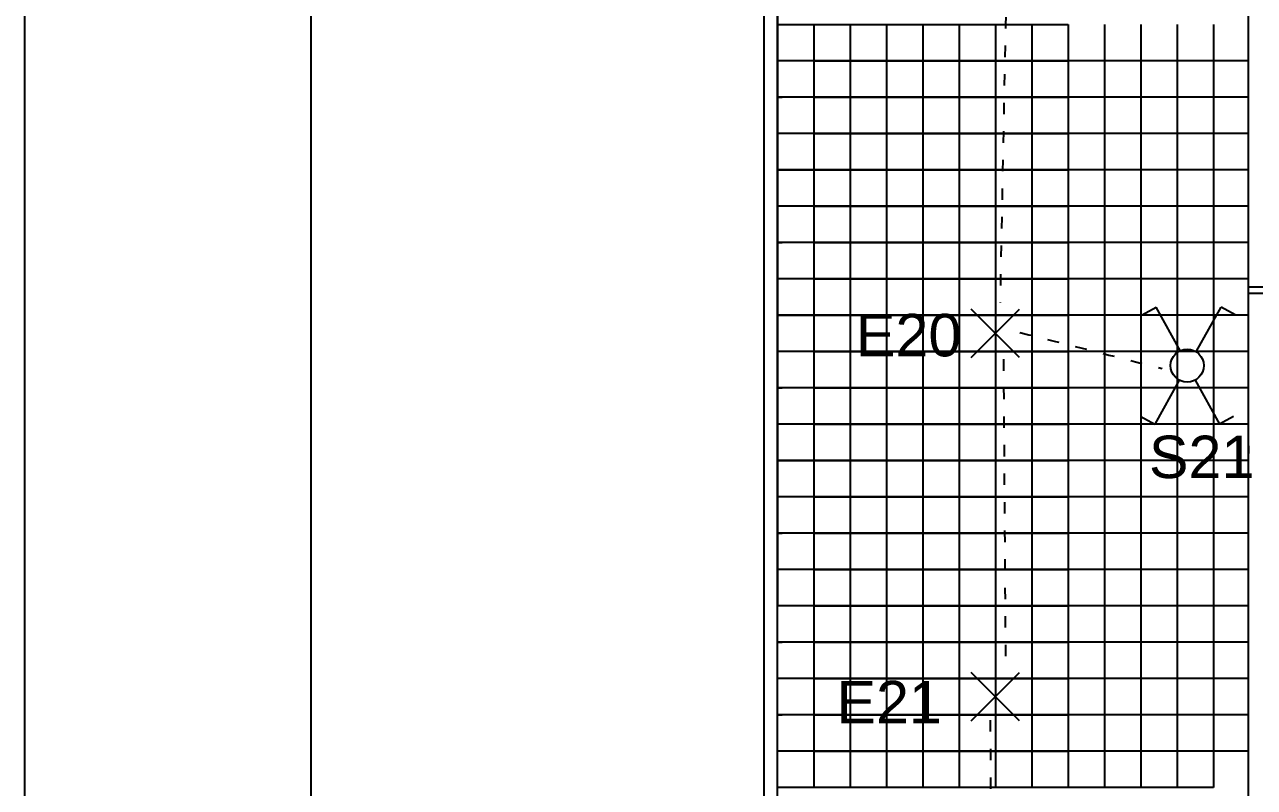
# Model space of a CAD drawing. Header units: millimetres. Extents: x 2377 to 4712, y -254 to 3188.
# Drawn here: x 4288.9 to 4353.5, y 1804.8 to 1844.9 of the extents above; entities that cross this region are included whole.
import ezdxf

# ---------------------------------------------------------------- set-up
doc = ezdxf.new("R2010")
doc.units = ezdxf.units.MM
doc.linetypes.add('ACAD_ISO03W100', pattern=[30, 12, -18])
doc.layers.add('C1', color=10, linetype='Continuous')
doc.styles.get("Standard").update_dxf_attribs({"font": 'arial.ttf'})

msp = doc.modelspace()

# ---------------------------------------------------------------- linework, layer by layer
for p, q in [((4288.87, 1974.708), (4288.87, 1677.708)), ((4303.92, 1697.708), (4303.92, 1959.708)), ((4328.431, 1773.972), (4328.431, 1905.96)), ((4327.735, 1773.972), (4327.735, 1886.878)), ((4328.431, 1773.972), (4328.431, 1886.878)), ((4328.431, 1860.162), (4328.431, 1814.363)), ((4328.431, 1852.528), (4328.431, 1844.895)), ((4353.166, 1851.464), (4353.166, 1830.791)), ((4328.431, 1844.895), (4328.431, 1829.629)), ((4328.431, 1844.895), (4330.339, 1844.895)), ((4330.339, 1844.895), (4330.339, 1842.987)), ((4330.339, 1844.895), (4332.247, 1844.895)), ((4332.247, 1844.895), (4332.247, 1842.987)), ((4332.247, 1844.895), (4334.155, 1844.895)), ((4334.155, 1844.895), (4334.155, 1842.987)), ((4334.155, 1844.895), (4336.064, 1844.895)), ((4336.064, 1844.895), (4336.064, 1842.987)), ((4336.064, 1844.895), (4337.972, 1844.895)), ((4337.972, 1844.895), (4337.972, 1842.987)), ((4337.972, 1844.895), (4339.88, 1844.895)), ((4339.88, 1844.895), (4339.88, 1842.987)), ((4339.88, 1844.895), (4341.789, 1844.895)), ((4341.789, 1844.895), (4341.789, 1842.987)), ((4341.789, 1844.895), (4343.697, 1844.895)), ((4343.697, 1844.895), (4343.697, 1842.987)), ((4345.605, 1844.895), (4345.605, 1842.987)), ((4347.513, 1844.895), (4347.513, 1842.987)), ((4349.422, 1844.895), (4349.422, 1842.987)), ((4351.33, 1844.895), (4351.33, 1842.987)), ((4330.339, 1842.987), (4328.431, 1842.987)), ((4328.431, 1842.987), (4328.431, 1841.079)), ((4332.247, 1842.987), (4330.339, 1842.987)), ((4330.339, 1842.987), (4330.339, 1841.079)), ((4330.339, 1842.987), (4332.247, 1842.987)), ((4334.155, 1842.987), (4332.247, 1842.987)), ((4332.247, 1842.987), (4332.247, 1841.079)), ((4332.247, 1842.987), (4334.155, 1842.987)), ((4336.064, 1842.987), (4334.155, 1842.987)), ((4334.155, 1842.987), (4334.155, 1841.079)), ((4334.155, 1842.987), (4336.064, 1842.987)), ((4337.972, 1842.987), (4336.064, 1842.987)), ((4336.064, 1842.987), (4336.064, 1841.079)), ((4336.064, 1842.987), (4337.972, 1842.987)), ((4339.88, 1842.987), (4337.972, 1842.987)), ((4337.972, 1842.987), (4337.972, 1841.079)), ((4337.972, 1842.987), (4339.88, 1842.987)), ((4341.789, 1842.987), (4339.88, 1842.987)), ((4339.88, 1842.987), (4339.88, 1841.079)), ((4339.88, 1842.987), (4341.789, 1842.987)), ((4343.697, 1842.987), (4341.789, 1842.987)), ((4341.789, 1842.987), (4341.789, 1841.079)), ((4341.789, 1842.987), (4343.697, 1842.987)), ((4345.605, 1842.987), (4343.697, 1842.987)), ((4343.697, 1842.987), (4343.697, 1841.079)), ((4347.513, 1842.987), (4345.605, 1842.987)), ((4345.605, 1842.987), (4345.605, 1841.079)), ((4349.422, 1842.987), (4347.513, 1842.987)), ((4347.513, 1842.987), (4347.513, 1841.079)), ((4351.33, 1842.987), (4349.422, 1842.987)), ((4349.422, 1842.987), (4349.422, 1841.079)), ((4353.178, 1842.987), (4351.33, 1842.987)), ((4351.33, 1842.987), (4351.33, 1841.079)), ((4328.431, 1841.079), (4328.431, 1842.031)), ((4328.431, 1841.079), (4328.674, 1841.079)), ((4330.339, 1841.079), (4328.431, 1841.079)), ((4328.431, 1841.079), (4328.431, 1839.171)), ((4328.431, 1841.079), (4328.431, 1837.262)), ((4332.247, 1841.079), (4330.339, 1841.079)), ((4330.339, 1841.079), (4330.339, 1839.171)), ((4330.339, 1841.079), (4332.247, 1841.079)), ((4334.155, 1841.079), (4332.247, 1841.079)), ((4332.247, 1841.079), (4332.247, 1839.171)), ((4332.247, 1841.079), (4334.155, 1841.079)), ((4336.064, 1841.079), (4334.155, 1841.079)), ((4334.155, 1841.079), (4334.155, 1839.171)), ((4334.155, 1841.079), (4336.064, 1841.079)), ((4337.972, 1841.079), (4336.064, 1841.079)), ((4336.064, 1841.079), (4336.064, 1839.171)), ((4336.064, 1841.079), (4337.972, 1841.079)), ((4339.88, 1841.079), (4337.972, 1841.079)), ((4337.972, 1841.079), (4337.972, 1839.171)), ((4337.972, 1841.079), (4339.88, 1841.079)), ((4341.789, 1841.079), (4339.88, 1841.079)), ((4339.88, 1841.079), (4339.88, 1839.171)), ((4339.88, 1841.079), (4341.789, 1841.079)), ((4343.697, 1841.079), (4341.789, 1841.079)), ((4341.789, 1841.079), (4341.789, 1839.171)), ((4341.789, 1841.079), (4343.697, 1841.079)), ((4345.605, 1841.079), (4343.697, 1841.079)), ((4343.697, 1841.079), (4343.697, 1839.171)), ((4347.513, 1841.079), (4345.605, 1841.079)), ((4345.605, 1841.079), (4345.605, 1839.171)), ((4349.422, 1841.079), (4347.513, 1841.079)), ((4347.513, 1841.079), (4347.513, 1839.171)), ((4351.33, 1841.079), (4349.422, 1841.079)), ((4349.422, 1841.079), (4349.422, 1839.171)), ((4353.178, 1841.079), (4351.33, 1841.079)), ((4351.33, 1841.079), (4351.33, 1839.171)), ((4330.339, 1839.171), (4328.431, 1839.171)), ((4332.247, 1839.171), (4330.339, 1839.171)), ((4330.339, 1839.171), (4330.339, 1837.262)), ((4330.339, 1839.171), (4332.247, 1839.171)), ((4334.155, 1839.171), (4332.247, 1839.171)), ((4332.247, 1839.171), (4332.247, 1837.262)), ((4332.247, 1839.171), (4334.155, 1839.171)), ((4336.064, 1839.171), (4334.155, 1839.171)), ((4334.155, 1839.171), (4334.155, 1837.262)), ((4334.155, 1839.171), (4336.064, 1839.171)), ((4337.972, 1839.171), (4336.064, 1839.171)), ((4336.064, 1839.171), (4336.064, 1837.262)), ((4336.064, 1839.171), (4337.972, 1839.171)), ((4339.88, 1839.171), (4337.972, 1839.171)), ((4337.972, 1839.171), (4337.972, 1837.262)), ((4337.972, 1839.171), (4339.88, 1839.171)), ((4341.789, 1839.171), (4339.88, 1839.171)), ((4339.88, 1839.171), (4339.88, 1837.262)), ((4339.88, 1839.171), (4341.789, 1839.171)), ((4343.697, 1839.171), (4341.789, 1839.171)), ((4341.789, 1839.171), (4341.789, 1837.262)), ((4341.789, 1839.171), (4343.697, 1839.171)), ((4345.605, 1839.171), (4343.697, 1839.171)), ((4343.697, 1839.171), (4343.697, 1837.262)), ((4347.513, 1839.171), (4345.605, 1839.171)), ((4345.605, 1839.171), (4345.605, 1837.262)), ((4349.422, 1839.171), (4347.513, 1839.171)), ((4347.513, 1839.171), (4347.513, 1837.262)), ((4351.33, 1839.171), (4349.422, 1839.171)), ((4349.422, 1839.171), (4349.422, 1837.262)), ((4353.178, 1839.171), (4351.33, 1839.171)), ((4351.33, 1839.171), (4351.33, 1837.262)), ((4330.339, 1837.262), (4328.431, 1837.262)), ((4328.431, 1837.262), (4328.431, 1829.629)), ((4328.431, 1837.262), (4330.339, 1837.262)), ((4332.247, 1837.262), (4330.339, 1837.262)), ((4330.339, 1837.262), (4330.339, 1835.354)), ((4330.339, 1837.262), (4332.247, 1837.262)), ((4334.155, 1837.262), (4332.247, 1837.262)), ((4332.247, 1837.262), (4332.247, 1835.354)), ((4332.247, 1837.262), (4334.155, 1837.262)), ((4336.064, 1837.262), (4334.155, 1837.262)), ((4334.155, 1837.262), (4334.155, 1835.354)), ((4334.155, 1837.262), (4336.064, 1837.262)), ((4337.972, 1837.262), (4336.064, 1837.262)), ((4336.064, 1837.262), (4336.064, 1835.354)), ((4336.064, 1837.262), (4337.972, 1837.262)), ((4339.88, 1837.262), (4337.972, 1837.262)), ((4337.972, 1837.262), (4337.972, 1835.354)), ((4337.972, 1837.262), (4339.88, 1837.262)), ((4341.789, 1837.262), (4339.88, 1837.262)), ((4339.88, 1837.262), (4339.88, 1835.354)), ((4339.88, 1837.262), (4341.789, 1837.262)), ((4343.697, 1837.262), (4341.789, 1837.262)), ((4341.789, 1837.262), (4341.789, 1835.354)), ((4341.789, 1837.262), (4343.697, 1837.262)), ((4345.605, 1837.262), (4343.697, 1837.262)), ((4343.697, 1837.262), (4343.697, 1835.354)), ((4347.513, 1837.262), (4345.605, 1837.262)), ((4345.605, 1837.262), (4345.605, 1835.354)), ((4349.422, 1837.262), (4347.513, 1837.262)), ((4347.513, 1837.262), (4347.513, 1835.354)), ((4351.33, 1837.262), (4349.422, 1837.262)), ((4349.422, 1837.262), (4349.422, 1835.354)), ((4353.178, 1837.262), (4351.33, 1837.262)), ((4351.33, 1837.262), (4351.33, 1835.354)), ((4330.339, 1835.354), (4328.431, 1835.354)), ((4328.431, 1835.354), (4328.431, 1833.446)), ((4332.247, 1835.354), (4330.339, 1835.354)), ((4330.339, 1835.354), (4330.339, 1833.446)), ((4330.339, 1835.354), (4332.247, 1835.354)), ((4334.155, 1835.354), (4332.247, 1835.354)), ((4332.247, 1835.354), (4332.247, 1833.446)), ((4332.247, 1835.354), (4334.155, 1835.354)), ((4336.064, 1835.354), (4334.155, 1835.354)), ((4334.155, 1835.354), (4334.155, 1833.446)), ((4334.155, 1835.354), (4336.064, 1835.354)), ((4337.972, 1835.354), (4336.064, 1835.354)), ((4336.064, 1835.354), (4336.064, 1833.446)), ((4336.064, 1835.354), (4337.972, 1835.354)), ((4339.88, 1835.354), (4337.972, 1835.354)), ((4337.972, 1835.354), (4337.972, 1833.446)), ((4337.972, 1835.354), (4339.88, 1835.354)), ((4341.789, 1835.354), (4339.88, 1835.354)), ((4339.88, 1835.354), (4339.88, 1833.446)), ((4339.88, 1835.354), (4341.789, 1835.354)), ((4343.697, 1835.354), (4341.789, 1835.354)), ((4341.789, 1835.354), (4341.789, 1833.446)), ((4341.789, 1835.354), (4343.697, 1835.354)), ((4345.605, 1835.354), (4343.697, 1835.354)), ((4343.697, 1835.354), (4343.697, 1833.446)), ((4347.513, 1835.354), (4345.605, 1835.354)), ((4345.605, 1835.354), (4345.605, 1833.446)), ((4349.422, 1835.354), (4347.513, 1835.354)), ((4347.513, 1835.354), (4347.513, 1833.446)), ((4351.33, 1835.354), (4349.422, 1835.354)), ((4349.422, 1835.354), (4349.422, 1833.446)), ((4353.178, 1835.354), (4351.33, 1835.354)), ((4351.33, 1835.354), (4351.33, 1833.446)), ((4328.431, 1833.446), (4328.674, 1833.446)), ((4330.339, 1833.446), (4328.431, 1833.446)), ((4328.431, 1833.446), (4328.431, 1831.537)), ((4328.431, 1833.446), (4328.431, 1829.629)), ((4332.247, 1833.446), (4330.339, 1833.446)), ((4330.339, 1833.446), (4330.339, 1831.537)), ((4330.339, 1833.446), (4332.247, 1833.446)), ((4334.155, 1833.446), (4332.247, 1833.446)), ((4332.247, 1833.446), (4332.247, 1831.537)), ((4332.247, 1833.446), (4334.155, 1833.446)), ((4336.064, 1833.446), (4334.155, 1833.446)), ((4334.155, 1833.446), (4334.155, 1831.537)), ((4334.155, 1833.446), (4336.064, 1833.446)), ((4337.972, 1833.446), (4336.064, 1833.446)), ((4336.064, 1833.446), (4336.064, 1831.537)), ((4336.064, 1833.446), (4337.972, 1833.446)), ((4339.88, 1833.446), (4337.972, 1833.446)), ((4337.972, 1833.446), (4337.972, 1831.537)), ((4337.972, 1833.446), (4339.88, 1833.446)), ((4341.789, 1833.446), (4339.88, 1833.446)), ((4339.88, 1833.446), (4339.88, 1831.537)), ((4339.88, 1833.446), (4341.789, 1833.446)), ((4343.697, 1833.446), (4341.789, 1833.446)), ((4341.789, 1833.446), (4341.789, 1831.537)), ((4341.789, 1833.446), (4343.697, 1833.446)), ((4345.605, 1833.446), (4343.697, 1833.446)), ((4343.697, 1833.446), (4343.697, 1831.537)), ((4347.513, 1833.446), (4345.605, 1833.446)), ((4345.605, 1833.446), (4345.605, 1831.537)), ((4349.422, 1833.446), (4347.513, 1833.446)), ((4347.513, 1833.446), (4347.513, 1831.537)), ((4351.33, 1833.446), (4349.422, 1833.446)), ((4349.422, 1833.446), (4349.422, 1831.537)), ((4353.178, 1833.446), (4351.33, 1833.446)), ((4351.33, 1833.446), (4351.33, 1831.537)), ((4330.339, 1831.537), (4328.431, 1831.537)), ((4332.247, 1831.537), (4330.339, 1831.537)), ((4330.339, 1831.537), (4330.339, 1829.629)), ((4330.339, 1831.537), (4332.247, 1831.537)), ((4334.155, 1831.537), (4332.247, 1831.537)), ((4332.247, 1831.537), (4332.247, 1829.629)), ((4332.247, 1831.537), (4334.155, 1831.537)), ((4336.064, 1831.537), (4334.155, 1831.537)), ((4334.155, 1831.537), (4334.155, 1829.629)), ((4334.155, 1831.537), (4336.064, 1831.537)), ((4337.972, 1831.537), (4336.064, 1831.537)), ((4336.064, 1831.537), (4336.064, 1829.629)), ((4336.064, 1831.537), (4337.972, 1831.537)), ((4339.88, 1831.537), (4337.972, 1831.537)), ((4337.972, 1831.537), (4337.972, 1829.629)), ((4337.972, 1831.537), (4339.88, 1831.537)), ((4341.789, 1831.537), (4339.88, 1831.537)), ((4339.88, 1831.537), (4339.88, 1829.629)), ((4339.88, 1831.537), (4341.789, 1831.537)), ((4343.697, 1831.537), (4341.789, 1831.537)), ((4341.789, 1831.537), (4341.789, 1829.629)), ((4341.789, 1831.537), (4343.697, 1831.537)), ((4345.605, 1831.537), (4343.697, 1831.537)), ((4343.697, 1831.537), (4343.697, 1829.629)), ((4347.513, 1831.537), (4345.605, 1831.537)), ((4345.605, 1831.537), (4345.605, 1829.629)), ((4349.422, 1831.537), (4347.513, 1831.537)), ((4347.513, 1831.537), (4347.513, 1829.629)), ((4351.33, 1831.537), (4349.422, 1831.537)), ((4349.422, 1831.537), (4349.422, 1829.629)), ((4353.178, 1831.537), (4351.33, 1831.537)), ((4351.33, 1831.537), (4351.33, 1829.629)), ((4353.166, 1831.537), (4353.166, 1794.158)), ((4359.527, 1831.109), (4353.166, 1831.109)), ((4353.166, 1830.791), (4359.527, 1830.791)), ((4330.339, 1829.629), (4328.431, 1829.629)), ((4328.431, 1829.629), (4328.431, 1814.363)), ((4328.431, 1829.629), (4330.339, 1829.629)), ((4332.247, 1829.629), (4330.339, 1829.629)), ((4330.339, 1829.629), (4330.339, 1827.721)), ((4330.339, 1829.629), (4332.247, 1829.629)), ((4334.155, 1829.629), (4332.247, 1829.629)), ((4332.247, 1829.629), (4332.247, 1827.721)), ((4332.247, 1829.629), (4334.155, 1829.629)), ((4336.064, 1829.629), (4334.155, 1829.629)), ((4334.155, 1829.629), (4334.155, 1827.721)), ((4334.155, 1829.629), (4336.064, 1829.629)), ((4337.972, 1829.629), (4336.064, 1829.629)), ((4336.064, 1829.629), (4336.064, 1827.721)), ((4336.064, 1829.629), (4337.972, 1829.629)), ((4339.88, 1829.629), (4337.972, 1829.629)), ((4337.972, 1829.629), (4337.972, 1827.721)), ((4337.972, 1829.629), (4339.88, 1829.629)), ((4341.789, 1829.629), (4339.88, 1829.629)), ((4339.88, 1829.629), (4339.88, 1827.721)), ((4339.88, 1829.629), (4341.789, 1829.629)), ((4343.697, 1829.629), (4341.789, 1829.629)), ((4341.789, 1829.629), (4341.789, 1827.721)), ((4341.789, 1829.629), (4343.697, 1829.629)), ((4345.605, 1829.629), (4343.697, 1829.629)), ((4343.697, 1829.629), (4343.697, 1827.721)), ((4347.513, 1829.629), (4345.605, 1829.629)), ((4345.605, 1829.629), (4345.605, 1827.721)), ((4349.422, 1829.629), (4347.513, 1829.629)), ((4347.513, 1829.629), (4347.513, 1827.721)), ((4351.33, 1829.629), (4349.422, 1829.629)), ((4349.422, 1829.629), (4349.422, 1827.721)), ((4353.178, 1829.629), (4351.33, 1829.629)), ((4351.33, 1829.629), (4351.33, 1827.721)), ((4330.339, 1827.721), (4328.431, 1827.721)), ((4328.431, 1827.721), (4328.431, 1825.813)), ((4332.247, 1827.721), (4330.339, 1827.721)), ((4330.339, 1827.721), (4330.339, 1825.813)), ((4330.339, 1827.721), (4332.247, 1827.721)), ((4334.155, 1827.721), (4332.247, 1827.721)), ((4332.247, 1827.721), (4332.247, 1825.813)), ((4332.247, 1827.721), (4334.155, 1827.721)), ((4336.064, 1827.721), (4334.155, 1827.721)), ((4334.155, 1827.721), (4334.155, 1825.813)), ((4334.155, 1827.721), (4336.064, 1827.721)), ((4337.972, 1827.721), (4336.064, 1827.721)), ((4336.064, 1827.721), (4336.064, 1825.813)), ((4336.064, 1827.721), (4337.972, 1827.721)), ((4339.88, 1827.721), (4337.972, 1827.721)), ((4337.972, 1827.721), (4337.972, 1825.813)), ((4337.972, 1827.721), (4339.88, 1827.721)), ((4341.789, 1827.721), (4339.88, 1827.721)), ((4339.88, 1827.721), (4339.88, 1825.813)), ((4339.88, 1827.721), (4341.789, 1827.721)), ((4343.697, 1827.721), (4341.789, 1827.721)), ((4341.789, 1827.721), (4341.789, 1825.813)), ((4341.789, 1827.721), (4343.697, 1827.721)), ((4345.605, 1827.721), (4343.697, 1827.721)), ((4343.697, 1827.721), (4343.697, 1825.813)), ((4347.513, 1827.721), (4345.605, 1827.721)), ((4345.605, 1827.721), (4345.605, 1825.813)), ((4349.422, 1827.721), (4347.513, 1827.721)), ((4347.513, 1827.721), (4347.513, 1825.813)), ((4351.33, 1827.721), (4349.422, 1827.721)), ((4349.422, 1827.721), (4349.422, 1825.813)), ((4353.178, 1827.721), (4351.33, 1827.721)), ((4351.33, 1827.721), (4351.33, 1825.813)), ((4328.431, 1825.813), (4328.674, 1825.813)), ((4330.339, 1825.813), (4328.431, 1825.813)), ((4328.431, 1825.813), (4328.431, 1823.904)), ((4328.431, 1825.813), (4328.431, 1821.996)), ((4332.247, 1825.813), (4330.339, 1825.813)), ((4330.339, 1825.813), (4330.339, 1823.904)), ((4330.339, 1825.813), (4332.247, 1825.813)), ((4334.155, 1825.813), (4332.247, 1825.813)), ((4332.247, 1825.813), (4332.247, 1823.904)), ((4332.247, 1825.813), (4334.155, 1825.813)), ((4336.064, 1825.813), (4334.155, 1825.813)), ((4334.155, 1825.813), (4334.155, 1823.904)), ((4334.155, 1825.813), (4336.064, 1825.813)), ((4337.972, 1825.813), (4336.064, 1825.813)), ((4336.064, 1825.813), (4336.064, 1823.904)), ((4336.064, 1825.813), (4337.972, 1825.813)), ((4339.88, 1825.813), (4337.972, 1825.813)), ((4337.972, 1825.813), (4337.972, 1823.904)), ((4337.972, 1825.813), (4339.88, 1825.813)), ((4341.789, 1825.813), (4339.88, 1825.813)), ((4339.88, 1825.813), (4339.88, 1823.904)), ((4339.88, 1825.813), (4341.789, 1825.813)), ((4343.697, 1825.813), (4341.789, 1825.813)), ((4341.789, 1825.813), (4341.789, 1823.904)), ((4341.789, 1825.813), (4343.697, 1825.813)), ((4345.605, 1825.813), (4343.697, 1825.813)), ((4343.697, 1825.813), (4343.697, 1823.904)), ((4347.513, 1825.813), (4345.605, 1825.813)), ((4345.605, 1825.813), (4345.605, 1823.904)), ((4349.422, 1825.813), (4347.513, 1825.813)), ((4347.513, 1825.813), (4347.513, 1823.904)), ((4351.33, 1825.813), (4349.422, 1825.813)), ((4349.422, 1825.813), (4349.422, 1823.904)), ((4353.178, 1825.813), (4351.33, 1825.813)), ((4351.33, 1825.813), (4351.33, 1823.904)), ((4330.339, 1823.904), (4328.431, 1823.904)), ((4332.247, 1823.904), (4330.339, 1823.904)), ((4330.339, 1823.904), (4330.339, 1821.996)), ((4330.339, 1823.904), (4332.247, 1823.904)), ((4334.155, 1823.904), (4332.247, 1823.904)), ((4332.247, 1823.904), (4332.247, 1821.996)), ((4332.247, 1823.904), (4334.155, 1823.904)), ((4336.064, 1823.904), (4334.155, 1823.904)), ((4334.155, 1823.904), (4334.155, 1821.996)), ((4334.155, 1823.904), (4336.064, 1823.904)), ((4337.972, 1823.904), (4336.064, 1823.904)), ((4336.064, 1823.904), (4336.064, 1821.996)), ((4336.064, 1823.904), (4337.972, 1823.904)), ((4339.88, 1823.904), (4337.972, 1823.904)), ((4337.972, 1823.904), (4337.972, 1821.996)), ((4337.972, 1823.904), (4339.88, 1823.904)), ((4341.789, 1823.904), (4339.88, 1823.904)), ((4339.88, 1823.904), (4339.88, 1821.996)), ((4339.88, 1823.904), (4341.789, 1823.904)), ((4343.697, 1823.904), (4341.789, 1823.904)), ((4341.789, 1823.904), (4341.789, 1821.996)), ((4341.789, 1823.904), (4343.697, 1823.904)), ((4345.605, 1823.904), (4343.697, 1823.904)), ((4343.697, 1823.904), (4343.697, 1821.996)), ((4347.513, 1823.904), (4345.605, 1823.904)), ((4345.605, 1823.904), (4345.605, 1821.996)), ((4349.422, 1823.904), (4347.513, 1823.904)), ((4347.513, 1823.904), (4347.513, 1821.996)), ((4351.33, 1823.904), (4349.422, 1823.904)), ((4349.422, 1823.904), (4349.422, 1821.996)), ((4353.178, 1823.904), (4351.33, 1823.904)), ((4351.33, 1823.904), (4351.33, 1821.996)), ((4353.178, 1822.773), (4353.178, 1822.363)), ((4330.339, 1821.996), (4328.431, 1821.996)), ((4328.431, 1821.996), (4328.431, 1814.363)), ((4328.431, 1821.996), (4330.339, 1821.996)), ((4332.247, 1821.996), (4330.339, 1821.996)), ((4330.339, 1821.996), (4330.339, 1820.088)), ((4330.339, 1821.996), (4332.247, 1821.996)), ((4334.155, 1821.996), (4332.247, 1821.996)), ((4332.247, 1821.996), (4332.247, 1820.088)), ((4332.247, 1821.996), (4334.155, 1821.996)), ((4336.064, 1821.996), (4334.155, 1821.996)), ((4334.155, 1821.996), (4334.155, 1820.088)), ((4334.155, 1821.996), (4336.064, 1821.996)), ((4337.972, 1821.996), (4336.064, 1821.996)), ((4336.064, 1821.996), (4336.064, 1820.088)), ((4336.064, 1821.996), (4337.972, 1821.996)), ((4339.88, 1821.996), (4337.972, 1821.996)), ((4337.972, 1821.996), (4337.972, 1820.088)), ((4337.972, 1821.996), (4339.88, 1821.996)), ((4341.789, 1821.996), (4339.88, 1821.996)), ((4339.88, 1821.996), (4339.88, 1820.088)), ((4339.88, 1821.996), (4341.789, 1821.996)), ((4343.697, 1821.996), (4341.789, 1821.996)), ((4341.789, 1821.996), (4341.789, 1820.088)), ((4341.789, 1821.996), (4343.697, 1821.996)), ((4345.605, 1821.996), (4343.697, 1821.996)), ((4343.697, 1821.996), (4343.697, 1820.088)), ((4347.513, 1821.996), (4345.605, 1821.996)), ((4345.605, 1821.996), (4345.605, 1820.088)), ((4349.422, 1821.996), (4347.513, 1821.996)), ((4347.513, 1821.996), (4347.513, 1820.088)), ((4351.33, 1821.996), (4349.422, 1821.996)), ((4349.422, 1821.996), (4349.422, 1820.088)), ((4353.178, 1821.996), (4351.33, 1821.996)), ((4351.33, 1821.996), (4351.33, 1820.088)), ((4330.339, 1820.088), (4328.431, 1820.088)), ((4328.431, 1820.088), (4328.431, 1818.18)), ((4332.247, 1820.088), (4330.339, 1820.088)), ((4330.339, 1820.088), (4330.339, 1818.18)), ((4330.339, 1820.088), (4332.247, 1820.088)), ((4334.155, 1820.088), (4332.247, 1820.088)), ((4332.247, 1820.088), (4332.247, 1818.18)), ((4332.247, 1820.088), (4334.155, 1820.088)), ((4336.064, 1820.088), (4334.155, 1820.088)), ((4334.155, 1820.088), (4334.155, 1818.18)), ((4334.155, 1820.088), (4336.064, 1820.088)), ((4337.972, 1820.088), (4336.064, 1820.088)), ((4336.064, 1820.088), (4336.064, 1818.18)), ((4336.064, 1820.088), (4337.972, 1820.088)), ((4339.88, 1820.088), (4337.972, 1820.088)), ((4337.972, 1820.088), (4337.972, 1818.18)), ((4337.972, 1820.088), (4339.88, 1820.088)), ((4341.789, 1820.088), (4339.88, 1820.088)), ((4339.88, 1820.088), (4339.88, 1818.18)), ((4339.88, 1820.088), (4341.789, 1820.088)), ((4343.697, 1820.088), (4341.789, 1820.088)), ((4341.789, 1820.088), (4341.789, 1818.18)), ((4341.789, 1820.088), (4343.697, 1820.088)), ((4345.605, 1820.088), (4343.697, 1820.088)), ((4343.697, 1820.088), (4343.697, 1818.18)), ((4347.513, 1820.088), (4345.605, 1820.088)), ((4345.605, 1820.088), (4345.605, 1818.18)), ((4349.422, 1820.088), (4347.513, 1820.088)), ((4347.513, 1820.088), (4347.513, 1818.18)), ((4351.33, 1820.088), (4349.422, 1820.088)), ((4349.422, 1820.088), (4349.422, 1818.18)), ((4353.178, 1820.088), (4351.33, 1820.088)), ((4351.33, 1820.088), (4351.33, 1818.18)), ((4328.431, 1818.18), (4328.674, 1818.18)), ((4330.339, 1818.18), (4328.431, 1818.18)), ((4328.431, 1818.18), (4328.431, 1816.271)), ((4328.431, 1818.18), (4328.431, 1814.363)), ((4332.247, 1818.18), (4330.339, 1818.18)), ((4330.339, 1818.18), (4330.339, 1816.271)), ((4330.339, 1818.18), (4332.247, 1818.18)), ((4334.155, 1818.18), (4332.247, 1818.18)), ((4332.247, 1818.18), (4332.247, 1816.271)), ((4332.247, 1818.18), (4334.155, 1818.18)), ((4336.064, 1818.18), (4334.155, 1818.18)), ((4334.155, 1818.18), (4334.155, 1816.271)), ((4334.155, 1818.18), (4336.064, 1818.18)), ((4337.972, 1818.18), (4336.064, 1818.18)), ((4336.064, 1818.18), (4336.064, 1816.271)), ((4336.064, 1818.18), (4337.972, 1818.18)), ((4339.88, 1818.18), (4337.972, 1818.18)), ((4337.972, 1818.18), (4337.972, 1816.271)), ((4337.972, 1818.18), (4339.88, 1818.18)), ((4341.789, 1818.18), (4339.88, 1818.18)), ((4339.88, 1818.18), (4339.88, 1816.271)), ((4339.88, 1818.18), (4341.789, 1818.18)), ((4343.697, 1818.18), (4341.789, 1818.18)), ((4341.789, 1818.18), (4341.789, 1816.271)), ((4341.789, 1818.18), (4343.697, 1818.18)), ((4345.605, 1818.18), (4343.697, 1818.18)), ((4343.697, 1818.18), (4343.697, 1816.271)), ((4347.513, 1818.18), (4345.605, 1818.18)), ((4345.605, 1818.18), (4345.605, 1816.271)), ((4349.422, 1818.18), (4347.513, 1818.18)), ((4347.513, 1818.18), (4347.513, 1816.271)), ((4351.33, 1818.18), (4349.422, 1818.18)), ((4349.422, 1818.18), (4349.422, 1816.271)), ((4353.178, 1818.18), (4351.33, 1818.18)), ((4351.33, 1818.18), (4351.33, 1816.271)), ((4330.339, 1816.271), (4328.431, 1816.271)), ((4332.247, 1816.271), (4330.339, 1816.271)), ((4330.339, 1816.271), (4330.339, 1814.363)), ((4330.339, 1816.271), (4332.247, 1816.271)), ((4334.155, 1816.271), (4332.247, 1816.271)), ((4332.247, 1816.271), (4332.247, 1814.363)), ((4332.247, 1816.271), (4334.155, 1816.271)), ((4336.064, 1816.271), (4334.155, 1816.271)), ((4334.155, 1816.271), (4334.155, 1814.363)), ((4334.155, 1816.271), (4336.064, 1816.271)), ((4337.972, 1816.271), (4336.064, 1816.271)), ((4336.064, 1816.271), (4336.064, 1814.363)), ((4336.064, 1816.271), (4337.972, 1816.271)), ((4339.88, 1816.271), (4337.972, 1816.271)), ((4337.972, 1816.271), (4337.972, 1814.363)), ((4337.972, 1816.271), (4339.88, 1816.271)), ((4341.789, 1816.271), (4339.88, 1816.271)), ((4339.88, 1816.271), (4339.88, 1814.363)), ((4339.88, 1816.271), (4341.789, 1816.271)), ((4343.697, 1816.271), (4341.789, 1816.271)), ((4341.789, 1816.271), (4341.789, 1814.363)), ((4341.789, 1816.271), (4343.697, 1816.271)), ((4345.605, 1816.271), (4343.697, 1816.271)), ((4343.697, 1816.271), (4343.697, 1814.363)), ((4347.513, 1816.271), (4345.605, 1816.271)), ((4345.605, 1816.271), (4345.605, 1814.363)), ((4349.422, 1816.271), (4347.513, 1816.271)), ((4347.513, 1816.271), (4347.513, 1814.363)), ((4351.33, 1816.271), (4349.422, 1816.271)), ((4349.422, 1816.271), (4349.422, 1814.363)), ((4353.178, 1816.271), (4351.33, 1816.271)), ((4351.33, 1816.271), (4351.33, 1814.363)), ((4330.339, 1814.363), (4328.431, 1814.363)), ((4330.339, 1814.363), (4328.431, 1814.363)), ((4332.247, 1814.363), (4330.339, 1814.363)), ((4332.247, 1814.363), (4330.339, 1814.363)), ((4330.339, 1814.363), (4330.339, 1812.455)), ((4330.339, 1814.363), (4332.247, 1814.363)), ((4334.155, 1814.363), (4332.247, 1814.363)), ((4334.155, 1814.363), (4332.247, 1814.363)), ((4332.247, 1814.363), (4332.247, 1812.455)), ((4332.247, 1814.363), (4334.155, 1814.363)), ((4336.064, 1814.363), (4334.155, 1814.363)), ((4336.064, 1814.363), (4334.155, 1814.363)), ((4334.155, 1814.363), (4334.155, 1812.455)), ((4334.155, 1814.363), (4336.064, 1814.363)), ((4337.972, 1814.363), (4336.064, 1814.363)), ((4337.972, 1814.363), (4336.064, 1814.363)), ((4336.064, 1814.363), (4336.064, 1812.455)), ((4336.064, 1814.363), (4337.972, 1814.363)), ((4339.88, 1814.363), (4337.972, 1814.363)), ((4339.88, 1814.363), (4337.972, 1814.363)), ((4337.972, 1814.363), (4337.972, 1812.455)), ((4337.972, 1814.363), (4339.88, 1814.363)), ((4341.789, 1814.363), (4339.88, 1814.363)), ((4341.789, 1814.363), (4339.88, 1814.363)), ((4339.88, 1814.363), (4339.88, 1812.455)), ((4339.88, 1814.363), (4341.789, 1814.363)), ((4343.697, 1814.363), (4341.789, 1814.363)), ((4343.697, 1814.363), (4341.789, 1814.363)), ((4341.789, 1814.363), (4341.789, 1812.455)), ((4341.789, 1814.363), (4343.697, 1814.363)), ((4345.605, 1814.363), (4343.697, 1814.363)), ((4345.605, 1814.363), (4343.697, 1814.363)), ((4343.697, 1814.363), (4343.697, 1812.455)), ((4347.513, 1814.363), (4345.605, 1814.363)), ((4347.513, 1814.363), (4345.605, 1814.363)), ((4345.605, 1814.363), (4345.605, 1812.455)), ((4349.422, 1814.363), (4347.513, 1814.363)), ((4349.422, 1814.363), (4347.513, 1814.363)), ((4347.513, 1814.363), (4347.513, 1812.455)), ((4351.33, 1814.363), (4349.422, 1814.363)), ((4351.33, 1814.363), (4349.422, 1814.363)), ((4349.422, 1814.363), (4349.422, 1812.455)), ((4353.178, 1814.363), (4351.33, 1814.363)), ((4351.33, 1814.363), (4351.33, 1812.455)), ((4328.431, 1812.455), (4328.674, 1812.455)), ((4330.339, 1812.455), (4328.431, 1812.455)), ((4332.247, 1812.455), (4330.339, 1812.455)), ((4330.339, 1812.455), (4330.339, 1810.546)), ((4330.339, 1812.455), (4332.247, 1812.455)), ((4334.155, 1812.455), (4332.247, 1812.455)), ((4332.247, 1812.455), (4332.247, 1810.546)), ((4332.247, 1812.455), (4334.155, 1812.455)), ((4336.064, 1812.455), (4334.155, 1812.455)), ((4334.155, 1812.455), (4334.155, 1810.546)), ((4334.155, 1812.455), (4336.064, 1812.455)), ((4337.972, 1812.455), (4336.064, 1812.455)), ((4336.064, 1812.455), (4336.064, 1810.546)), ((4336.064, 1812.455), (4337.972, 1812.455)), ((4339.88, 1812.455), (4337.972, 1812.455)), ((4337.972, 1812.455), (4337.972, 1810.546)), ((4337.972, 1812.455), (4339.88, 1812.455)), ((4341.789, 1812.455), (4339.88, 1812.455)), ((4339.88, 1812.455), (4339.88, 1810.546)), ((4339.88, 1812.455), (4341.789, 1812.455)), ((4343.697, 1812.455), (4341.789, 1812.455)), ((4341.789, 1812.455), (4341.789, 1810.546)), ((4341.789, 1812.455), (4343.697, 1812.455)), ((4345.605, 1812.455), (4343.697, 1812.455)), ((4343.697, 1812.455), (4343.697, 1810.546)), ((4347.513, 1812.455), (4345.605, 1812.455)), ((4345.605, 1812.455), (4345.605, 1810.546)), ((4349.422, 1812.455), (4347.513, 1812.455)), ((4347.513, 1812.455), (4347.513, 1810.546)), ((4351.33, 1812.455), (4349.422, 1812.455)), ((4349.422, 1812.455), (4349.422, 1810.546)), ((4351.33, 1812.455), (4351.33, 1810.546)), ((4353.178, 1812.455), (4351.33, 1812.455)), ((4330.339, 1810.546), (4328.431, 1810.546)), ((4330.339, 1810.546), (4328.431, 1810.546)), ((4332.247, 1810.546), (4330.339, 1810.546)), ((4330.339, 1810.546), (4330.339, 1808.638)), ((4330.339, 1810.546), (4332.247, 1810.546)), ((4332.247, 1810.546), (4330.339, 1810.546)), ((4330.339, 1810.546), (4332.247, 1810.546)), ((4334.155, 1810.546), (4332.247, 1810.546)), ((4332.247, 1810.546), (4332.247, 1808.638)), ((4332.247, 1810.546), (4334.155, 1810.546)), ((4334.155, 1810.546), (4332.247, 1810.546)), ((4332.247, 1810.546), (4334.155, 1810.546)), ((4336.064, 1810.546), (4334.155, 1810.546)), ((4334.155, 1810.546), (4334.155, 1808.638)), ((4334.155, 1810.546), (4336.064, 1810.546)), ((4336.064, 1810.546), (4334.155, 1810.546)), ((4334.155, 1810.546), (4336.064, 1810.546)), ((4337.972, 1810.546), (4336.064, 1810.546)), ((4336.064, 1810.546), (4336.064, 1808.638)), ((4336.064, 1810.546), (4337.972, 1810.546)), ((4337.972, 1810.546), (4336.064, 1810.546)), ((4336.064, 1810.546), (4337.972, 1810.546)), ((4339.88, 1810.546), (4337.972, 1810.546)), ((4337.972, 1810.546), (4337.972, 1808.638)), ((4337.972, 1810.546), (4339.88, 1810.546)), ((4339.88, 1810.546), (4337.972, 1810.546)), ((4337.972, 1810.546), (4339.88, 1810.546)), ((4341.789, 1810.546), (4339.88, 1810.546)), ((4339.88, 1810.546), (4339.88, 1808.638)), ((4339.88, 1810.546), (4341.789, 1810.546)), ((4341.789, 1810.546), (4339.88, 1810.546)), ((4339.88, 1810.546), (4341.789, 1810.546)), ((4343.697, 1810.546), (4341.789, 1810.546)), ((4341.789, 1810.546), (4341.789, 1808.638)), ((4341.789, 1810.546), (4343.697, 1810.546)), ((4343.697, 1810.546), (4341.789, 1810.546)), ((4341.789, 1810.546), (4343.697, 1810.546)), ((4345.605, 1810.546), (4343.697, 1810.546)), ((4343.697, 1810.546), (4343.697, 1808.638)), ((4345.605, 1810.546), (4343.697, 1810.546)), ((4347.513, 1810.546), (4345.605, 1810.546)), ((4345.605, 1810.546), (4345.605, 1808.638)), ((4347.513, 1810.546), (4345.605, 1810.546)), ((4349.422, 1810.546), (4347.513, 1810.546)), ((4347.513, 1810.546), (4347.513, 1808.638)), ((4349.422, 1810.546), (4347.513, 1810.546)), ((4351.33, 1810.546), (4349.422, 1810.546)), ((4349.422, 1810.546), (4349.422, 1808.638)), ((4351.33, 1810.546), (4349.422, 1810.546)), ((4351.33, 1810.546), (4351.33, 1808.638)), ((4353.178, 1810.546), (4351.33, 1810.546)), ((4328.431, 1808.638), (4328.674, 1808.638)), ((4330.339, 1808.638), (4328.431, 1808.638)), ((4332.247, 1808.638), (4330.339, 1808.638)), ((4330.339, 1808.638), (4330.339, 1806.73)), ((4330.339, 1808.638), (4332.247, 1808.638)), ((4334.155, 1808.638), (4332.247, 1808.638)), ((4332.247, 1808.638), (4332.247, 1806.73)), ((4332.247, 1808.638), (4334.155, 1808.638)), ((4336.064, 1808.638), (4334.155, 1808.638)), ((4334.155, 1808.638), (4334.155, 1806.73)), ((4334.155, 1808.638), (4336.064, 1808.638)), ((4337.972, 1808.638), (4336.064, 1808.638)), ((4336.064, 1808.638), (4336.064, 1806.73)), ((4336.064, 1808.638), (4337.972, 1808.638)), ((4339.88, 1808.638), (4337.972, 1808.638)), ((4337.972, 1808.638), (4337.972, 1806.73)), ((4337.972, 1808.638), (4339.88, 1808.638)), ((4341.789, 1808.638), (4339.88, 1808.638)), ((4339.88, 1808.638), (4339.88, 1806.73)), ((4339.88, 1808.638), (4341.789, 1808.638)), ((4343.697, 1808.638), (4341.789, 1808.638)), ((4341.789, 1808.638), (4341.789, 1806.73)), ((4341.789, 1808.638), (4343.697, 1808.638)), ((4345.605, 1808.638), (4343.697, 1808.638)), ((4343.697, 1808.638), (4343.697, 1806.73)), ((4347.513, 1808.638), (4345.605, 1808.638)), ((4345.605, 1808.638), (4345.605, 1806.73)), ((4349.422, 1808.638), (4347.513, 1808.638)), ((4347.513, 1808.638), (4347.513, 1806.73)), ((4351.33, 1808.638), (4349.422, 1808.638)), ((4349.422, 1808.638), (4349.422, 1806.73)), ((4351.33, 1808.638), (4351.33, 1806.73)), ((4353.178, 1808.638), (4351.33, 1808.638)), ((4330.339, 1806.73), (4328.431, 1806.73)), ((4332.247, 1806.73), (4330.339, 1806.73)), ((4330.339, 1806.73), (4330.339, 1804.822)), ((4330.339, 1806.73), (4332.247, 1806.73)), ((4334.155, 1806.73), (4332.247, 1806.73)), ((4332.247, 1806.73), (4332.247, 1804.822)), ((4332.247, 1806.73), (4334.155, 1806.73)), ((4336.064, 1806.73), (4334.155, 1806.73)), ((4334.155, 1806.73), (4334.155, 1804.822)), ((4334.155, 1806.73), (4336.064, 1806.73)), ((4337.972, 1806.73), (4336.064, 1806.73)), ((4336.064, 1806.73), (4336.064, 1804.822)), ((4336.064, 1806.73), (4337.972, 1806.73)), ((4339.88, 1806.73), (4337.972, 1806.73)), ((4337.972, 1806.73), (4337.972, 1804.822)), ((4337.972, 1806.73), (4339.88, 1806.73)), ((4341.789, 1806.73), (4339.88, 1806.73)), ((4339.88, 1806.73), (4339.88, 1804.822)), ((4339.88, 1806.73), (4341.789, 1806.73)), ((4343.697, 1806.73), (4341.789, 1806.73)), ((4341.789, 1806.73), (4341.789, 1804.822)), ((4341.789, 1806.73), (4343.697, 1806.73)), ((4345.605, 1806.73), (4343.697, 1806.73)), ((4343.697, 1806.73), (4343.697, 1804.822)), ((4347.513, 1806.73), (4345.605, 1806.73)), ((4345.605, 1806.73), (4345.605, 1804.822)), ((4349.422, 1806.73), (4347.513, 1806.73)), ((4347.513, 1806.73), (4347.513, 1804.822)), ((4351.33, 1806.73), (4349.422, 1806.73)), ((4349.422, 1806.73), (4349.422, 1804.822)), ((4351.33, 1806.73), (4351.33, 1804.822)), ((4353.178, 1806.73), (4351.33, 1806.73)), ((4330.339, 1804.822), (4328.431, 1804.822)), ((4332.247, 1804.822), (4330.339, 1804.822)), ((4334.155, 1804.822), (4332.247, 1804.822)), ((4336.064, 1804.822), (4334.155, 1804.822)), ((4337.972, 1804.822), (4336.064, 1804.822)), ((4339.88, 1804.822), (4337.972, 1804.822)), ((4341.789, 1804.822), (4339.88, 1804.822)), ((4343.697, 1804.822), (4341.789, 1804.822)), ((4345.605, 1804.822), (4343.697, 1804.822)), ((4347.513, 1804.822), (4345.605, 1804.822)), ((4349.422, 1804.822), (4347.513, 1804.822)), ((4351.33, 1804.822), (4349.422, 1804.822))]:
    msp.add_line(p, q)
at = {"layer": 'C1'}
for p, q in [((4341.149, 1827.406), (4338.611, 1829.944)), ((4338.611, 1827.406), (4341.149, 1829.944)), ((4341.149, 1808.323), (4338.611, 1810.861)), ((4338.611, 1808.323), (4341.149, 1810.861))]:
    msp.add_line(p, q, dxfattribs=at)
at = {"layer": 'C1', "color": 1, "transparency": 33554687}
for p, q in [((4347.587, 1829.645), (4348.323, 1830.053)), ((4349.606, 1827.738), (4348.323, 1830.053)), ((4350.449, 1827.738), (4351.733, 1830.053)), ((4352.469, 1829.645), (4351.733, 1830.053)), ((4349.533, 1826.219), (4348.249, 1823.904)), ((4350.375, 1826.219), (4351.659, 1823.904)), ((4347.513, 1824.312), (4348.249, 1823.904)), ((4352.395, 1824.312), (4351.659, 1823.904))]:
    msp.add_line(p, q, dxfattribs=at)
msp.add_circle((4349.954, 1826.979), 0.869, dxfattribs=at)
at = {"layer": 'C1', "linetype": 'ACAD_ISO03W100', "ltscale": 0.05, "transparency": 33554687}
for points in [[(4340.477, 1848.288), (4340.122, 1830.274)], [(4341.169, 1828.72), (4348.648, 1826.826)], [(4340.302, 1827.313), (4340.407, 1811.245)], [(4339.73, 1789.75), (4339.623, 1808.409)]]:
    msp.add_spline(points, degree=3, dxfattribs=at)

# ---------------------------------------------------------------- texts
at = {"layer": 'C1', "color": 165, "linetype": 'ACAD_ISO03W100', "true_color": 0x5e67af, "transparency": 33554687, "char_height": 2.2296, "attachment_point": 1}
for s, insert in [('{\\C256;E20}', (4332.548, 1829.698)), ('{\\C256;S21}', (4347.946, 1823.301)), ('{\\C256;E21}', (4331.528, 1810.419))]:
    msp.add_mtext_dynamic_manual_height_columns(s, width=13.15217, gutter_width=11.148, heights=[0], dxfattribs=dict(at, insert=insert))

doc.saveas('drawing.dxf')
